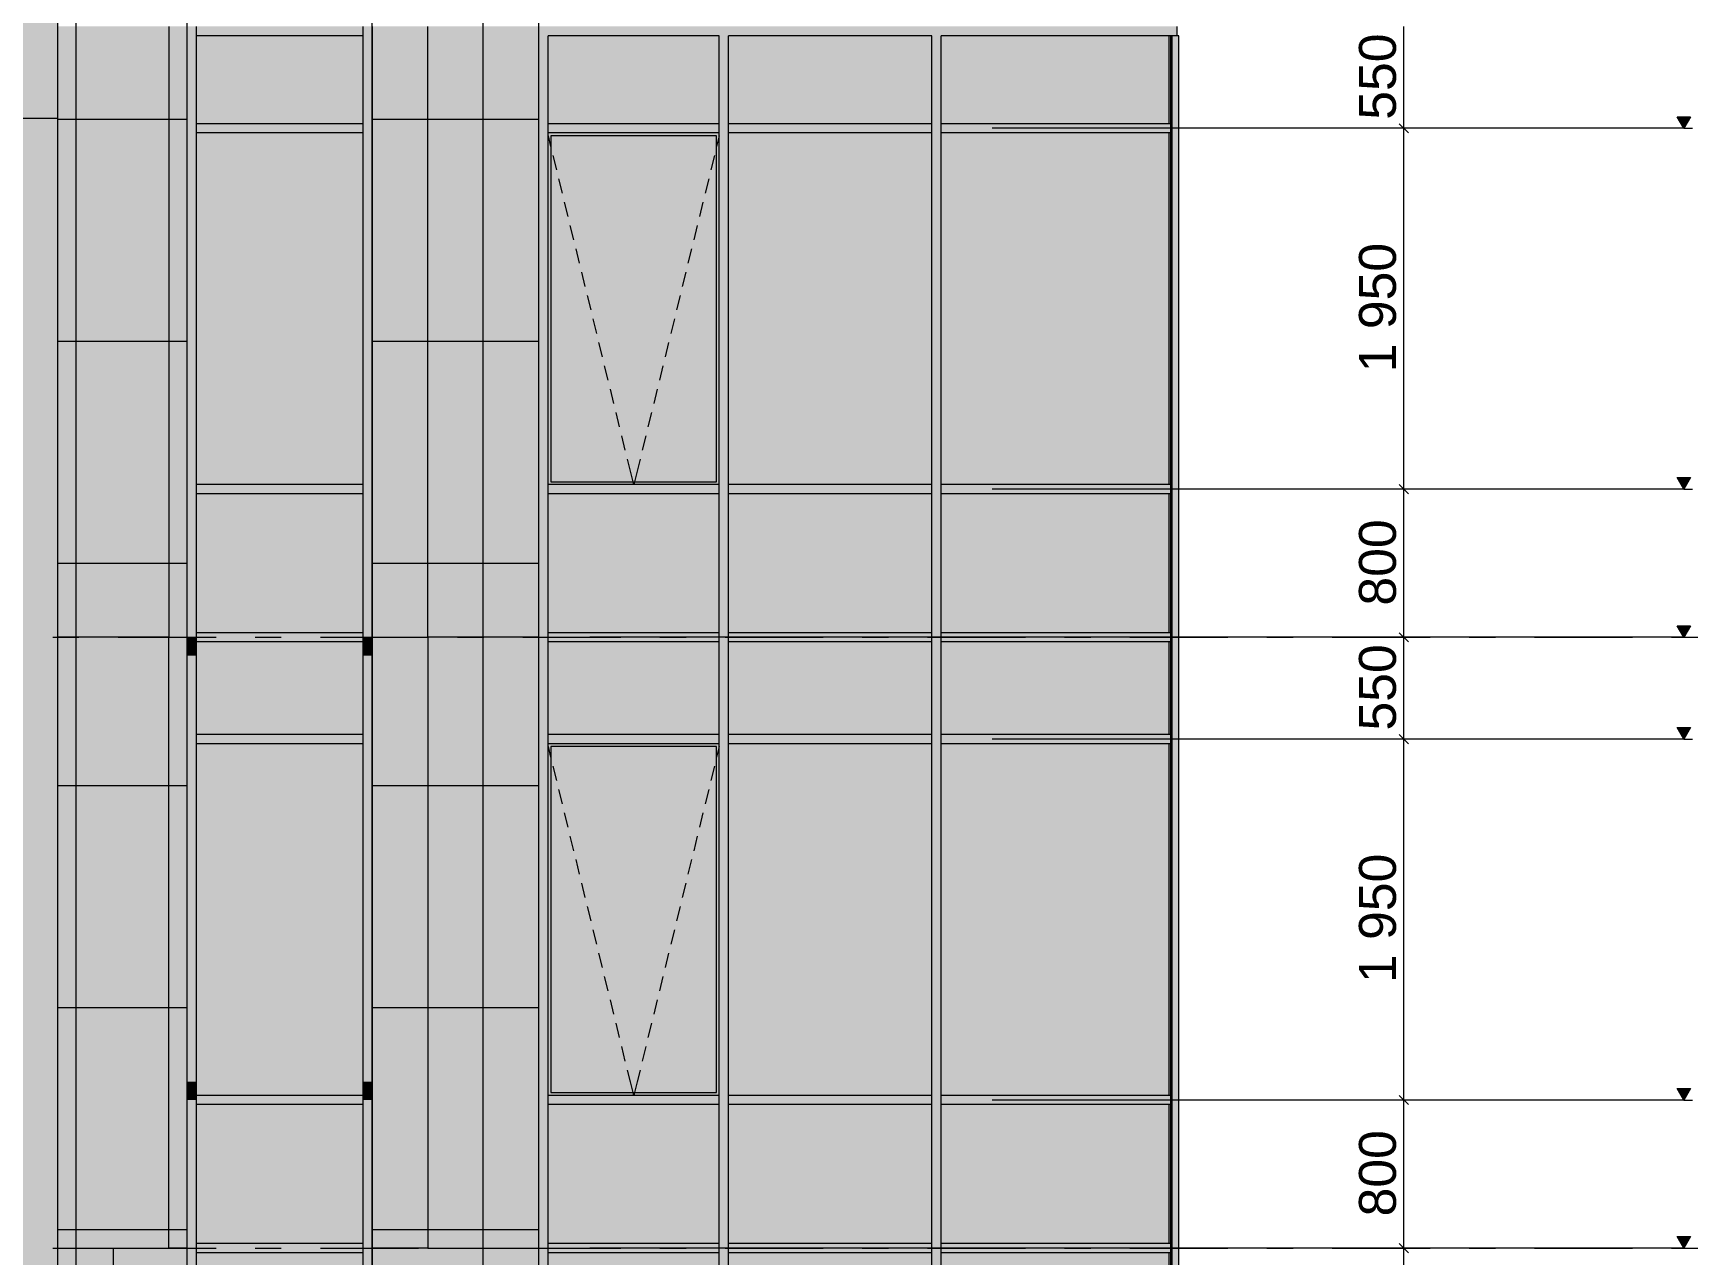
# Model space of a CAD drawing. Header units: millimetres. Extents: x 1499747 to 4341325, y -28481 to 441852.
# Drawn here: x 4151331 to 4160327, y 393793 to 400392 of the extents above; entities that cross this region are included whole.
import ezdxf

# ---------------------------------------------------------------- set-up
doc = ezdxf.new("R2010")
doc.units = ezdxf.units.MM
doc.header["$MEASUREMENT"] = 0
doc.layers.add('Чертеж и Рисунок', color=7, linetype='Continuous')
doc.styles.add('РЎР“Р•РќР•Р\xa0Р\x98Р\xa0_РЎРўР\x98Р›Р¬_2', font='')
doc.styles.get('РЎР“Р•РќР•Р\xa0Р\x98Р\xa0_РЎРўР\x98Р›Р¬_2').set_extended_font_data('GOST Common', italic=True)

msp = doc.modelspace()

# ---------------------------------------------------------------- hatches: boundary and pattern name
at = {"layer": 'Чертеж и Рисунок', "linetype": 'Continuous', "lineweight": 0, "true_color": 0xbc9a89}
msp.add_hatch(color=33, dxfattribs=at).paths.add_polyline_path([(4150962.7, 407478.5), (4150962.7, 399933), (4151462.7, 399933), (4151462.7, 407478.5)])
at = {"layer": 'Чертеж и Рисунок', "linetype": 'Continuous', "lineweight": 0, "true_color": 0x868d8e}
for points in [[(4151462.7, 400428.4), (4151462.7, 397128.4), (4152062.7, 397128.4), (4152062.7, 400428.4)], [(4153462.9, 400428.4), (4153462.9, 397128.4), (4154062.9, 397128.4), (4154062.9, 400428.4)], [(4152062.7, 397128.4), (4152062.7, 393828.4), (4152162.9, 393828.4), (4152162.9, 397128.4)], [(4153162.9, 397128.4), (4153162.9, 393828.4), (4153462.9, 393828.4), (4153462.9, 397128.4)], [(4151462.7, 393828.4), (4151462.7, 390528.4), (4151762.7, 390528.4), (4151762.7, 393828.4)], [(4153762.9, 393828.4), (4153762.9, 390528.4), (4154062.9, 390528.4), (4154062.9, 393828.4)]]:
    msp.add_hatch(color=252, dxfattribs=at).paths.add_polyline_path(points)
at = {"layer": 'Чертеж и Рисунок', "linetype": 'Continuous', "lineweight": 0, "true_color": 0xffffff}
for points in [[(4152062.7, 400428.4), (4152062.7, 397128.4), (4152162.9, 397128.4), (4152162.9, 400428.4)], [(4153162.9, 400428.4), (4153162.9, 397128.4), (4153462.9, 397128.4), (4153462.9, 400428.4)], [(4150962.7, 399933), (4150962.7, 373528.4), (4151462.7, 373528.4), (4151462.7, 399933)], [(4151462.7, 397128.4), (4151462.7, 393828.4), (4152062.7, 393828.4), (4152062.7, 397128.4)], [(4153462.9, 397128.4), (4153462.9, 393828.4), (4154062.9, 393828.4), (4154062.9, 397128.4)], [(4151762.7, 393828.4), (4151762.7, 390528.4), (4152162.9, 390528.4), (4152162.9, 393828.4)], [(4153162.9, 393828.4), (4153162.9, 390528.4), (4153762.9, 390528.4), (4153762.9, 393828.4)]]:
    msp.add_hatch(color=7, dxfattribs=at).paths.add_polyline_path(points)
at = {"layer": 'Чертеж и Рисунок', "linetype": 'Continuous', "lineweight": 0, "true_color": 0x2e2e2e}
for points in [[(4152162.9, 399878.4), (4152212.9, 399878.4), (4152212.9, 400428.4), (4152162.9, 400428.4)], [(4152212.9, 400428.4), (4152212.9, 400378.4), (4153112.9, 400378.4), (4153112.9, 400428.4)], [(4153162.9, 399878.4), (4153162.9, 400428.4), (4153112.9, 400428.4), (4153112.9, 399878.4)], [(4154112.9, 399878.4), (4154112.9, 400378.4), (4154062.9, 400428.4), (4154062.9, 399878.4)], [(4155062.9, 400428.4), (4154062.9, 400428.4), (4154112.9, 400378.4), (4155037.9, 400378.4)], [(4155037.9, 399878.4), (4155087.9, 399878.4), (4155087.9, 400378.4), (4155062.9, 400428.4), (4155037.9, 400378.4)], [(4156212.8, 400428.4), (4155062.9, 400428.4), (4155087.9, 400378.4), (4156187.8, 400378.4)], [(4156187.8, 400378.4), (4156187.8, 399878.4), (4156237.8, 399878.4), (4156237.8, 400378.4), (4156212.8, 400428.4)], [(4157512.8, 400428.4), (4156212.8, 400428.4), (4156237.8, 400378.4), (4157512.8, 400378.4)], [(4157467.4, 400378.4), (4157467.4, 399903.4), (4157477.4, 399903.4), (4157477.4, 399878.4), (4157479.2, 399878.4), (4157479.2, 400378.4)], [(4157479.2, 399878.4), (4157486.3, 399878.4), (4157486.3, 400378.4), (4157479.2, 400378.4)], [(4157486.3, 399878.4), (4157521.7, 399878.4), (4157521.7, 400378.4), (4157486.3, 400378.4)], [(4152162.9, 399328.4), (4152212.9, 399328.4), (4152212.9, 399878.4), (4152162.9, 399878.4)], [(4152212.9, 399903.4), (4152212.9, 399853.4), (4153112.9, 399853.4), (4153112.9, 399903.4)], [(4153162.9, 399328.4), (4153162.9, 399878.4), (4153112.9, 399878.4), (4153112.9, 399328.4)], [(4154112.9, 397928.4), (4154112.9, 399878.4), (4154062.9, 399878.4), (4154062.9, 397928.4)], [(4155037.9, 399853.4), (4155037.9, 399903.4), (4154112.9, 399903.4), (4154112.9, 399853.4)], [(4155037.9, 397928.4), (4155087.9, 397928.4), (4155087.9, 399878.4), (4155037.9, 399878.4)], [(4155571.8, 399903.4), (4155087.9, 399903.4), (4155087.9, 399853.4), (4155571.8, 399853.4)], [(4156187.8, 399853.4), (4156187.8, 399903.4), (4155571.8, 399903.4), (4155571.8, 399853.4)], [(4156237.8, 397928.4), (4156237.8, 399878.4), (4156187.8, 399878.4), (4156187.8, 397928.4)], [(4157477.4, 399853.4), (4157477.4, 399903.4), (4156237.8, 399903.4), (4156237.8, 399853.4)], [(4157477.4, 399853.4), (4157467.4, 399853.4), (4157467.4, 397953.4), (4157477.4, 397953.4), (4157477.4, 397928.4), (4157479.2, 397928.4), (4157479.2, 399878.4), (4157477.4, 399878.4)], [(4157479.2, 397928.4), (4157486.3, 397928.4), (4157486.3, 399878.4), (4157479.2, 399878.4)], [(4157486.3, 397928.4), (4157521.7, 397928.4), (4157521.7, 399878.4), (4157486.3, 399878.4)], [(4154127.9, 399838.4), (4154112.9, 399853.4), (4154112.9, 397953.4), (4154127.9, 397968.4)], [(4154112.9, 399853.4), (4154127.9, 399838.4), (4155022.9, 399838.4), (4155037.9, 399853.4)], [(4155022.9, 397968.4), (4155037.9, 397953.4), (4155037.9, 399853.4), (4155022.9, 399838.4)], [(4152162.9, 397928.4), (4152212.9, 397928.4), (4152212.9, 399328.4), (4152162.9, 399328.4)], [(4153162.9, 397928.4), (4153162.9, 399328.4), (4153112.9, 399328.4), (4153112.9, 397928.4)], [(4152162.9, 397128.4), (4152212.9, 397128.4), (4152212.9, 397928.4), (4152162.9, 397928.4)], [(4152212.9, 397953.4), (4152212.9, 397903.4), (4153112.9, 397903.4), (4153112.9, 397953.4)], [(4153162.9, 397128.4), (4153162.9, 397928.4), (4153112.9, 397928.4), (4153112.9, 397128.4)], [(4154112.9, 397128.4), (4154112.9, 397928.4), (4154062.9, 397928.4), (4154062.9, 397128.4)], [(4154112.9, 397953.4), (4155037.9, 397953.4), (4155022.9, 397968.4), (4154127.9, 397968.4)], [(4155037.9, 397903.4), (4155037.9, 397953.4), (4154112.9, 397953.4), (4154112.9, 397903.4)], [(4155037.9, 397128.4), (4155087.9, 397128.4), (4155087.9, 397928.4), (4155037.9, 397928.4)], [(4155571.8, 397953.4), (4155087.9, 397953.4), (4155087.9, 397903.4), (4155571.8, 397903.4)], [(4156187.8, 397903.4), (4156187.8, 397953.4), (4155571.8, 397953.4), (4155571.8, 397903.4)], [(4156237.8, 397128.4), (4156237.8, 397928.4), (4156187.8, 397928.4), (4156187.8, 397128.4)], [(4157477.4, 397903.4), (4157477.4, 397953.4), (4156237.8, 397953.4), (4156237.8, 397903.4)], [(4157477.4, 397903.4), (4157467.4, 397903.4), (4157467.4, 397153.4), (4157477.4, 397153.4), (4157477.4, 397128.4), (4157479.2, 397128.4), (4157479.2, 397928.4), (4157477.4, 397928.4)], [(4157479.2, 397128.4), (4157486.3, 397128.4), (4157486.3, 397928.4), (4157479.2, 397928.4)], [(4157486.3, 397128.4), (4157521.7, 397128.4), (4157521.7, 397928.4), (4157486.3, 397928.4)], [(4152162.9, 397028.4), (4152212.9, 397028.4), (4152212.9, 397128.4), (4152162.9, 397128.4)], [(4152212.9, 397153.4), (4152212.9, 397103.4), (4153112.9, 397103.4), (4153112.9, 397153.4)], [(4153162.9, 397028.4), (4153162.9, 397128.4), (4153112.9, 397128.4), (4153112.9, 397028.4)], [(4154112.9, 396578.4), (4154112.9, 397128.4), (4154062.9, 397128.4), (4154062.9, 396578.4)], [(4155037.9, 397103.4), (4155037.9, 397153.4), (4154112.9, 397153.4), (4154112.9, 397103.4)], [(4155037.9, 397128.4), (4155037.9, 396578.4), (4155087.9, 396578.4), (4155087.9, 397128.4)], [(4155571.8, 397153.4), (4155087.9, 397153.4), (4155087.9, 397103.4), (4155571.8, 397103.4)], [(4156187.8, 397103.4), (4156187.8, 397153.4), (4155571.8, 397153.4), (4155571.8, 397103.4)], [(4156237.8, 396578.4), (4156237.8, 397128.4), (4156187.8, 397128.4), (4156187.8, 396578.4)], [(4157477.4, 397103.4), (4157477.4, 397153.4), (4156237.8, 397153.4), (4156237.8, 397103.4)], [(4157467.4, 396603.4), (4157477.4, 396603.4), (4157477.4, 396578.4), (4157479.2, 396578.4), (4157479.2, 397128.4), (4157477.4, 397128.4), (4157477.4, 397103.4), (4157467.4, 397103.4)], [(4157479.2, 396578.4), (4157486.3, 396578.4), (4157486.3, 397128.4), (4157479.2, 397128.4)], [(4157486.3, 396578.4), (4157521.7, 396578.4), (4157521.7, 397128.4), (4157486.3, 397128.4)], [(4152162.9, 396578.4), (4152212.9, 396578.4), (4152212.9, 397028.4), (4152162.9, 397028.4)], [(4153162.9, 396578.4), (4153162.9, 397028.4), (4153112.9, 397028.4), (4153112.9, 396578.4)], [(4152162.9, 394728.4), (4152212.9, 394728.4), (4152212.9, 396578.4), (4152162.9, 396578.4)], [(4152212.9, 396603.4), (4152212.9, 396553.4), (4153112.9, 396553.4), (4153112.9, 396603.4)], [(4153162.9, 394728.4), (4153162.9, 396578.4), (4153112.9, 396578.4), (4153112.9, 394728.4)], [(4154112.9, 394628.4), (4154112.9, 396578.4), (4154062.9, 396578.4), (4154062.9, 394628.4)], [(4155037.9, 396553.4), (4155037.9, 396603.4), (4154112.9, 396603.4), (4154112.9, 396553.4)], [(4154127.9, 396538.4), (4154112.9, 396553.4), (4154112.9, 394653.4), (4154127.9, 394668.4)], [(4154112.9, 396553.4), (4154127.9, 396538.4), (4155022.9, 396538.4), (4155037.9, 396553.4)], [(4155022.9, 394668.4), (4155037.9, 394653.4), (4155037.9, 396553.4), (4155022.9, 396538.4)], [(4155037.9, 396578.4), (4155037.9, 394628.4), (4155087.9, 394628.4), (4155087.9, 396578.4)], [(4155571.8, 396603.4), (4155087.9, 396603.4), (4155087.9, 396553.4), (4155571.8, 396553.4)], [(4156187.8, 396553.4), (4156187.8, 396603.4), (4155571.8, 396603.4), (4155571.8, 396553.4)], [(4156237.8, 394628.4), (4156237.8, 396578.4), (4156187.8, 396578.4), (4156187.8, 394628.4)], [(4157477.4, 396553.4), (4157477.4, 396603.4), (4156237.8, 396603.4), (4156237.8, 396553.4)], [(4157477.4, 396553.4), (4157467.4, 396553.4), (4157467.4, 394653.4), (4157477.4, 394653.4), (4157477.4, 394628.4), (4157479.2, 394628.4), (4157479.2, 396578.4), (4157477.4, 396578.4)], [(4157479.2, 394628.4), (4157486.3, 394628.4), (4157486.3, 396578.4), (4157479.2, 396578.4)], [(4157486.3, 394628.4), (4157521.7, 394628.4), (4157521.7, 396578.4), (4157486.3, 396578.4)], [(4152162.9, 394628.4), (4152212.9, 394628.4), (4152212.9, 394728.4), (4152162.9, 394728.4)], [(4152212.9, 394653.4), (4152212.9, 394603.4), (4153112.9, 394603.4), (4153112.9, 394653.4)], [(4153162.9, 394628.4), (4153162.9, 394728.4), (4153112.9, 394728.4), (4153112.9, 394628.4)], [(4154112.9, 394653.4), (4155037.9, 394653.4), (4155022.9, 394668.4), (4154127.9, 394668.4)], [(4155037.9, 394603.4), (4155037.9, 394653.4), (4154112.9, 394653.4), (4154112.9, 394603.4)], [(4155571.8, 394653.4), (4155087.9, 394653.4), (4155087.9, 394603.4), (4155571.8, 394603.4)], [(4156187.8, 394603.4), (4156187.8, 394653.4), (4155571.8, 394653.4), (4155571.8, 394603.4)], [(4157477.4, 394603.4), (4157477.4, 394653.4), (4156237.8, 394653.4), (4156237.8, 394603.4)], [(4152162.9, 393828.4), (4152212.9, 393828.4), (4152212.9, 394628.4), (4152162.9, 394628.4)], [(4153162.9, 393828.4), (4153162.9, 394628.4), (4153112.9, 394628.4), (4153112.9, 393828.4)], [(4154112.9, 393828.4), (4154112.9, 394628.4), (4154062.9, 394628.4), (4154062.9, 393828.4)], [(4155037.9, 394628.4), (4155037.9, 393828.4), (4155087.9, 393828.4), (4155087.9, 394628.4)], [(4156237.8, 393828.4), (4156237.8, 394628.4), (4156187.8, 394628.4), (4156187.8, 393828.4)], [(4157477.4, 394603.4), (4157467.4, 394603.4), (4157467.4, 393853.4), (4157477.4, 393853.4), (4157477.4, 393828.4), (4157479.2, 393828.4), (4157479.2, 394628.4), (4157477.4, 394628.4)], [(4157479.2, 393828.4), (4157486.3, 393828.4), (4157486.3, 394628.4), (4157479.2, 394628.4)], [(4157486.3, 393828.4), (4157521.7, 393828.4), (4157521.7, 394628.4), (4157486.3, 394628.4)], [(4152212.9, 393853.4), (4152212.9, 393803.4), (4153112.9, 393803.4), (4153112.9, 393853.4)], [(4155037.9, 393803.4), (4155037.9, 393853.4), (4154112.9, 393853.4), (4154112.9, 393803.4)], [(4155571.8, 393853.4), (4155087.9, 393853.4), (4155087.9, 393803.4), (4155571.8, 393803.4)], [(4156187.8, 393803.4), (4156187.8, 393853.4), (4155571.8, 393853.4), (4155571.8, 393803.4)], [(4157477.4, 393803.4), (4157477.4, 393853.4), (4156237.8, 393853.4), (4156237.8, 393803.4)], [(4152162.9, 393278.4), (4152212.9, 393278.4), (4152212.9, 393828.4), (4152162.9, 393828.4)], [(4153162.9, 393278.4), (4153162.9, 393828.4), (4153112.9, 393828.4), (4153112.9, 393278.4)], [(4154112.9, 393278.4), (4154112.9, 393828.4), (4154062.9, 393828.4), (4154062.9, 393278.4)], [(4155037.9, 393828.4), (4155037.9, 393278.4), (4155087.9, 393278.4), (4155087.9, 393828.4)], [(4156237.8, 393278.4), (4156237.8, 393828.4), (4156187.8, 393828.4), (4156187.8, 393278.4)], [(4157467.4, 393303.4), (4157477.4, 393303.4), (4157477.4, 393278.4), (4157479.2, 393278.4), (4157479.2, 393828.4), (4157477.4, 393828.4), (4157477.4, 393803.4), (4157467.4, 393803.4)], [(4157479.2, 393278.4), (4157486.3, 393278.4), (4157486.3, 393828.4), (4157479.2, 393828.4)], [(4157486.3, 393278.4), (4157521.7, 393278.4), (4157521.7, 393828.4), (4157486.3, 393828.4)]]:
    msp.add_hatch(color=250, dxfattribs=at).paths.add_polyline_path(points)
at = {"layer": 'Чертеж и Рисунок', "linetype": 'Continuous', "lineweight": 0, "true_color": 0x84adf9}
for points in [[(4152212.9, 400378.4), (4152212.9, 399903.4), (4153112.9, 399903.4), (4153112.9, 400378.4)], [(4154112.9, 399903.4), (4155037.9, 399903.4), (4155037.9, 400378.4), (4154112.9, 400378.4)], [(4155087.9, 399903.4), (4156187.8, 399903.4), (4156187.8, 400378.4), (4155087.9, 400378.4)], [(4156237.8, 400378.4), (4156237.8, 399903.4), (4157467.4, 399903.4), (4157467.4, 400378.4)], [(4152212.9, 397953.4), (4153112.9, 397953.4), (4153112.9, 399328.4), (4153112.9, 399853.4), (4152212.9, 399853.4)], [(4155022.9, 397968.4), (4155022.9, 399838.4), (4154127.9, 399838.4), (4154127.9, 397968.4)], [(4155087.9, 397953.4), (4156187.8, 397953.4), (4156187.8, 399853.4), (4155087.9, 399853.4)], [(4156237.8, 397953.4), (4157467.4, 397953.4), (4157467.4, 399853.4), (4156237.8, 399853.4)], [(4153112.9, 397903.4), (4152212.9, 397903.4), (4152212.9, 397153.4), (4153112.9, 397153.4)], [(4154112.9, 397903.4), (4154112.9, 397153.4), (4155037.9, 397153.4), (4155037.9, 397903.4)], [(4155087.9, 397153.4), (4156187.8, 397153.4), (4156187.8, 397903.4), (4155087.9, 397903.4)], [(4156237.8, 397153.4), (4157467.4, 397153.4), (4157467.4, 397903.4), (4156237.8, 397903.4)], [(4153112.9, 397103.4), (4152212.9, 397103.4), (4152212.9, 396603.4), (4153112.9, 396603.4), (4153112.9, 397028.4)], [(4154112.9, 397103.4), (4154112.9, 396603.4), (4155037.9, 396603.4), (4155037.9, 397103.4)], [(4155087.9, 396603.4), (4156187.8, 396603.4), (4156187.8, 397103.4), (4155087.9, 397103.4)], [(4156237.8, 396603.4), (4157467.4, 396603.4), (4157467.4, 397103.4), (4156237.8, 397103.4)], [(4152212.9, 394653.4), (4153112.9, 394653.4), (4153112.9, 394728.4), (4153112.9, 396553.4), (4152212.9, 396553.4)], [(4155022.9, 394668.4), (4155022.9, 396538.4), (4154127.9, 396538.4), (4154127.9, 394668.4)], [(4155087.9, 394653.4), (4156187.8, 394653.4), (4156187.8, 396553.4), (4155087.9, 396553.4)], [(4156237.8, 394653.4), (4157467.4, 394653.4), (4157467.4, 396553.4), (4156237.8, 396553.4)], [(4153112.9, 394603.4), (4152212.9, 394603.4), (4152212.9, 393853.4), (4153112.9, 393853.4)], [(4154112.9, 394603.4), (4154112.9, 393853.4), (4155037.9, 393853.4), (4155037.9, 394603.4)], [(4155087.9, 393853.4), (4156187.8, 393853.4), (4156187.8, 394603.4), (4155087.9, 394603.4)], [(4156237.8, 393853.4), (4157467.4, 393853.4), (4157467.4, 394603.4), (4156237.8, 394603.4)], [(4153112.9, 393803.4), (4152212.9, 393803.4), (4152212.9, 393303.4), (4153112.9, 393303.4)], [(4155037.9, 393803.4), (4154112.9, 393803.4), (4154112.9, 393303.4), (4155037.9, 393303.4)], [(4155087.9, 393303.4), (4156187.8, 393303.4), (4156187.8, 393803.4), (4155087.9, 393803.4)], [(4156237.8, 393303.4), (4157467.4, 393303.4), (4157467.4, 393803.4), (4156237.8, 393803.4)]]:
    msp.add_hatch(color=161, dxfattribs=at).paths.add_polyline_path(points)
at = {"layer": 'Чертеж и Рисунок', "linetype": 'Continuous', "lineweight": 0, "true_color": 0x000000}
for points in [[(4160252.1, 399878.4), (4160288.3, 399940.9), (4160215.8, 399940.9)], [(4160252.1, 397928.4), (4160288.3, 397990.9), (4160215.8, 397990.9)], [(4160252.1, 397128.4), (4160288.3, 397190.9), (4160215.8, 397190.9)], [(4160252.1, 396578.4), (4160288.3, 396640.9), (4160215.8, 396640.9)], [(4160252.1, 394628.4), (4160288.3, 394690.9), (4160215.8, 394690.9)], [(4160252.1, 393828.4), (4160288.3, 393890.9), (4160215.8, 393890.9)]]:
    msp.add_hatch(color=18, dxfattribs=at).paths.add_polyline_path(points)

# ---------------------------------------------------------------- linework, layer by layer
at = {"layer": 'Чертеж и Рисунок', "color": 7, "linetype": 'Continuous', "lineweight": 5}
for points in [[(4151462.7, 399933), (4151462.7, 407478.5)], [(4152062.7, 400428.4), (4152062.7, 397128.4)], [(4152162.9, 397128.4), (4152162.9, 400428.4)], [(4152212.9, 400378.4), (4152212.9, 400428.4)], [(4153112.9, 400378.4), (4153112.9, 400428.4)], [(4153162.9, 400428.4), (4153162.9, 397128.4)], [(4153462.9, 397128.4), (4153462.9, 400428.4)], [(4154062.9, 399878.4), (4154062.9, 400428.4)], [(4157512.8, 400378.4), (4157512.8, 400428.4)], [(4158737.7, 399878.4), (4158737.7, 400428.4)], [(4153112.9, 400378.4), (4152212.9, 400378.4)], [(4152212.9, 399903.4), (4152212.9, 400378.4)], [(4153112.9, 399903.4), (4153112.9, 400378.4)], [(4154112.9, 399903.4), (4154112.9, 400378.4)], [(4155037.9, 400378.4), (4154112.9, 400378.4)], [(4155037.9, 399903.4), (4155037.9, 400378.4)], [(4155087.9, 399903.4), (4155087.9, 400378.4)], [(4156187.8, 400378.4), (4155087.9, 400378.4)], [(4156187.8, 399903.4), (4156187.8, 400378.4)], [(4156237.8, 399903.4), (4156237.8, 400378.4)], [(4157479.2, 400378.4), (4156237.8, 400378.4)], [(4157467.4, 400378.4), (4157467.4, 399903.4)], [(4157479.2, 399878.4), (4157479.2, 400378.4)], [(4157486.3, 400378.4), (4157479.2, 400378.4)], [(4157486.3, 399878.4), (4157486.3, 400378.4)], [(4157512.8, 400378.4), (4157486.3, 400378.4)], [(4157521.7, 400378.4), (4157512.8, 400378.4)], [(4157521.7, 399878.4), (4157521.7, 400378.4)], [(4150962.7, 399933), (4151462.7, 399933)], [(4151462.7, 373528.4), (4151462.7, 399933)], [(4152212.9, 399878.4), (4152212.9, 399903.4)], [(4153112.9, 399903.4), (4152212.9, 399903.4)], [(4152212.9, 399853.4), (4152212.9, 399878.4)], [(4153112.9, 399878.4), (4153112.9, 399903.4)], [(4153112.9, 399853.4), (4153112.9, 399878.4)], [(4154062.9, 397928.4), (4154062.9, 399878.4)], [(4155037.9, 399903.4), (4154112.9, 399903.4)], [(4154112.9, 399853.4), (4154112.9, 399903.4)], [(4155037.9, 399878.4), (4155037.9, 399903.4)], [(4155037.9, 399853.4), (4155037.9, 399878.4)], [(4155571.8, 399903.4), (4155087.9, 399903.4)], [(4155087.9, 399878.4), (4155087.9, 399903.4)], [(4155087.9, 399853.4), (4155087.9, 399878.4)], [(4156187.8, 399903.4), (4155571.8, 399903.4)], [(4156187.8, 399878.4), (4156187.8, 399903.4)], [(4156187.8, 399853.4), (4156187.8, 399878.4)], [(4157477.4, 399903.4), (4156237.8, 399903.4)], [(4156237.8, 399878.4), (4156237.8, 399903.4)], [(4156237.8, 399853.4), (4156237.8, 399878.4)], [(4158784.6, 399878.4), (4156512.8, 399878.4)], [(4157477.4, 399903.4), (4157477.4, 399853.4)], [(4157477.4, 399878.4), (4157479.2, 399878.4)], [(4157479.2, 397928.4), (4157479.2, 399878.4)], [(4157486.3, 397928.4), (4157486.3, 399878.4)], [(4157521.7, 397928.4), (4157521.7, 399878.4)], [(4160252.1, 399878.4), (4157782.8, 399878.4)], [(4158712.7, 399903.4), (4158762.7, 399853.4)], [(4158737.7, 397928.4), (4158737.7, 399878.4)], [(4160252.1, 399878.4), (4160215.8, 399940.9)], [(4160215.8, 399940.9), (4160288.3, 399940.9)], [(4160288.3, 399940.9), (4160252.1, 399878.4)], [(4160252.1, 399878.4), (4160298.9, 399878.4)], [(4153112.9, 399853.4), (4152212.9, 399853.4)], [(4152212.9, 399328.4), (4152212.9, 399853.4)], [(4153112.9, 399328.4), (4153112.9, 399853.4)], [(4154112.9, 397953.4), (4154112.9, 399853.4)], [(4155037.9, 399853.4), (4154112.9, 399853.4)], [(4155022.9, 399838.4), (4154127.9, 399838.4)], [(4154127.9, 399838.4), (4154127.9, 397968.4)], [(4155022.9, 397968.4), (4155022.9, 399838.4)], [(4155037.9, 397953.4), (4155037.9, 399853.4)], [(4155087.9, 397953.4), (4155087.9, 399853.4)], [(4155571.8, 399853.4), (4155087.9, 399853.4)], [(4156187.8, 399853.4), (4155571.8, 399853.4)], [(4156187.8, 397953.4), (4156187.8, 399853.4)], [(4156237.8, 397953.4), (4156237.8, 399853.4)], [(4157477.4, 399853.4), (4156237.8, 399853.4)], [(4157467.4, 399853.4), (4157467.4, 397953.4)], [(4152212.9, 397953.4), (4152212.9, 399328.4)], [(4153112.9, 397953.4), (4153112.9, 399328.4)], [(4160252.1, 397928.4), (4160215.8, 397990.9)], [(4160215.8, 397990.9), (4160288.3, 397990.9)], [(4160288.3, 397990.9), (4160252.1, 397928.4)], [(4152212.9, 397928.4), (4152212.9, 397953.4)], [(4153112.9, 397953.4), (4152212.9, 397953.4)], [(4152212.9, 397903.4), (4152212.9, 397928.4)], [(4152212.9, 397153.4), (4152212.9, 397903.4)], [(4153112.9, 397903.4), (4152212.9, 397903.4)], [(4153112.9, 397928.4), (4153112.9, 397953.4)], [(4153112.9, 397903.4), (4153112.9, 397928.4)], [(4153112.9, 397153.4), (4153112.9, 397903.4)], [(4154062.9, 397128.4), (4154062.9, 397928.4)], [(4155037.9, 397953.4), (4154112.9, 397953.4)], [(4154112.9, 397903.4), (4154112.9, 397953.4)], [(4154112.9, 397153.4), (4154112.9, 397903.4)], [(4155037.9, 397903.4), (4154112.9, 397903.4)], [(4154127.9, 397968.4), (4155022.9, 397968.4)], [(4155037.9, 397928.4), (4155037.9, 397953.4)], [(4155037.9, 397903.4), (4155037.9, 397928.4)], [(4155037.9, 397153.4), (4155037.9, 397903.4)], [(4155571.8, 397953.4), (4155087.9, 397953.4)], [(4155087.9, 397928.4), (4155087.9, 397953.4)], [(4155087.9, 397903.4), (4155087.9, 397928.4)], [(4155087.9, 397153.4), (4155087.9, 397903.4)], [(4155571.8, 397903.4), (4155087.9, 397903.4)], [(4156187.8, 397953.4), (4155571.8, 397953.4)], [(4156187.8, 397903.4), (4155571.8, 397903.4)], [(4156187.8, 397928.4), (4156187.8, 397953.4)], [(4156187.8, 397903.4), (4156187.8, 397928.4)], [(4156187.8, 397153.4), (4156187.8, 397903.4)], [(4157477.4, 397953.4), (4156237.8, 397953.4)], [(4156237.8, 397928.4), (4156237.8, 397953.4)], [(4156237.8, 397903.4), (4156237.8, 397928.4)], [(4156237.8, 397153.4), (4156237.8, 397903.4)], [(4157477.4, 397903.4), (4156237.8, 397903.4)], [(4158784.6, 397928.4), (4156512.8, 397928.4)], [(4157467.4, 397903.4), (4157467.4, 397153.4)], [(4157477.4, 397953.4), (4157477.4, 397903.4)], [(4157477.4, 397928.4), (4157479.2, 397928.4)], [(4157479.2, 397128.4), (4157479.2, 397928.4)], [(4157486.3, 397128.4), (4157486.3, 397928.4)], [(4157521.7, 397128.4), (4157521.7, 397928.4)], [(4160252.1, 397928.4), (4157782.8, 397928.4)], [(4158712.7, 397953.4), (4158762.7, 397903.4)], [(4158737.7, 397128.4), (4158737.7, 397928.4)], [(4160252.1, 397928.4), (4160298.9, 397928.4)], [(4160252.1, 397128.4), (4160215.8, 397190.9)], [(4160215.8, 397190.9), (4160288.3, 397190.9)], [(4160288.3, 397190.9), (4160252.1, 397128.4)], [(4152062.7, 397128.4), (4151462.7, 397128.4)], [(4152062.7, 393828.4), (4152062.7, 397128.4)], [(4152062.7, 397128.4), (4152162.9, 397128.4)], [(4153112.9, 397153.4), (4152212.9, 397153.4)], [(4152212.9, 397128.4), (4152212.9, 397153.4)], [(4152212.9, 397103.4), (4152212.9, 397128.4)], [(4153112.9, 397103.4), (4152212.9, 397103.4)], [(4152212.9, 397028.4), (4152212.9, 397103.4)], [(4153112.9, 397128.4), (4153112.9, 397153.4)], [(4153112.9, 397103.4), (4153112.9, 397128.4)], [(4153112.9, 397028.4), (4153112.9, 397103.4)], [(4153162.9, 397128.4), (4153462.9, 397128.4)], [(4153462.9, 397128.4), (4153462.9, 393828.4)], [(4154062.9, 397128.4), (4153462.9, 397128.4)], [(4154062.9, 396578.4), (4154062.9, 397128.4)], [(4155037.9, 397153.4), (4154112.9, 397153.4)], [(4154112.9, 397103.4), (4154112.9, 397153.4)], [(4154112.9, 396603.4), (4154112.9, 397103.4)], [(4155037.9, 397103.4), (4154112.9, 397103.4)], [(4160252.1, 397128.4), (4154337.9, 397128.4)], [(4158784.6, 397128.4), (4154337.9, 397128.4)], [(4155037.9, 397128.4), (4155037.9, 397153.4)], [(4155037.9, 397103.4), (4155037.9, 397128.4)], [(4155037.9, 396603.4), (4155037.9, 397103.4)], [(4155571.8, 397153.4), (4155087.9, 397153.4)], [(4155087.9, 397128.4), (4155087.9, 397153.4)], [(4155087.9, 397103.4), (4155087.9, 397128.4)], [(4155087.9, 396603.4), (4155087.9, 397103.4)], [(4155571.8, 397103.4), (4155087.9, 397103.4)], [(4156187.8, 397153.4), (4155571.8, 397153.4)], [(4156187.8, 397103.4), (4155571.8, 397103.4)], [(4156187.8, 397128.4), (4156187.8, 397153.4)], [(4156187.8, 397103.4), (4156187.8, 397128.4)], [(4156187.8, 396603.4), (4156187.8, 397103.4)], [(4157477.4, 397153.4), (4156237.8, 397153.4)], [(4156237.8, 397128.4), (4156237.8, 397153.4)], [(4156237.8, 397103.4), (4156237.8, 397128.4)], [(4156237.8, 396603.4), (4156237.8, 397103.4)], [(4157477.4, 397103.4), (4156237.8, 397103.4)], [(4157467.4, 397103.4), (4157467.4, 396603.4)], [(4157477.4, 397153.4), (4157477.4, 397103.4)], [(4157477.4, 397128.4), (4157479.2, 397128.4)], [(4157479.2, 396578.4), (4157479.2, 397128.4)], [(4157486.3, 396578.4), (4157486.3, 397128.4)], [(4157521.7, 396578.4), (4157521.7, 397128.4)], [(4158712.7, 397153.4), (4158762.7, 397103.4)], [(4158737.7, 396578.4), (4158737.7, 397128.4)], [(4160252.1, 397128.4), (4160298.9, 397128.4)], [(4152212.9, 396603.4), (4152212.9, 397028.4)], [(4153112.9, 396603.4), (4153112.9, 397028.4)], [(4160252.1, 396578.4), (4160215.8, 396640.9)], [(4160215.8, 396640.9), (4160288.3, 396640.9)], [(4160288.3, 396640.9), (4160252.1, 396578.4)], [(4152212.9, 396578.4), (4152212.9, 396603.4)], [(4153112.9, 396603.4), (4152212.9, 396603.4)], [(4152212.9, 396553.4), (4152212.9, 396578.4)], [(4152212.9, 394728.4), (4152212.9, 396553.4)], [(4153112.9, 396553.4), (4152212.9, 396553.4)], [(4153112.9, 396578.4), (4153112.9, 396603.4)], [(4153112.9, 396553.4), (4153112.9, 396578.4)], [(4153112.9, 394728.4), (4153112.9, 396553.4)], [(4154062.9, 394628.4), (4154062.9, 396578.4)], [(4155037.9, 396603.4), (4154112.9, 396603.4)], [(4154112.9, 396553.4), (4154112.9, 396603.4)], [(4154112.9, 394653.4), (4154112.9, 396553.4)], [(4155037.9, 396553.4), (4154112.9, 396553.4)], [(4155022.9, 396538.4), (4154127.9, 396538.4)], [(4154127.9, 396538.4), (4154127.9, 394668.4)], [(4155022.9, 394668.4), (4155022.9, 396538.4)], [(4155037.9, 396578.4), (4155037.9, 396603.4)], [(4155037.9, 396553.4), (4155037.9, 396578.4)], [(4155037.9, 394653.4), (4155037.9, 396553.4)], [(4155571.8, 396603.4), (4155087.9, 396603.4)], [(4155087.9, 396578.4), (4155087.9, 396603.4)], [(4155087.9, 396553.4), (4155087.9, 396578.4)], [(4155087.9, 394653.4), (4155087.9, 396553.4)], [(4155571.8, 396553.4), (4155087.9, 396553.4)], [(4156187.8, 396603.4), (4155571.8, 396603.4)], [(4156187.8, 396553.4), (4155571.8, 396553.4)], [(4156187.8, 396578.4), (4156187.8, 396603.4)], [(4156187.8, 396553.4), (4156187.8, 396578.4)], [(4156187.8, 394653.4), (4156187.8, 396553.4)], [(4157477.4, 396603.4), (4156237.8, 396603.4)], [(4156237.8, 396578.4), (4156237.8, 396603.4)], [(4156237.8, 396553.4), (4156237.8, 396578.4)], [(4156237.8, 394653.4), (4156237.8, 396553.4)], [(4157477.4, 396553.4), (4156237.8, 396553.4)], [(4160252.1, 396578.4), (4156512.8, 396578.4)], [(4158784.6, 396578.4), (4156512.8, 396578.4)], [(4157467.4, 396553.4), (4157467.4, 394653.4)], [(4157477.4, 396603.4), (4157477.4, 396553.4)], [(4157477.4, 396578.4), (4157479.2, 396578.4)], [(4157479.2, 394628.4), (4157479.2, 396578.4)], [(4157486.3, 394628.4), (4157486.3, 396578.4)], [(4157521.7, 394628.4), (4157521.7, 396578.4)], [(4158712.7, 396603.4), (4158762.7, 396553.4)], [(4158737.7, 394628.4), (4158737.7, 396578.4)], [(4160252.1, 396578.4), (4160298.9, 396578.4)], [(4152212.9, 394653.4), (4152212.9, 394728.4)], [(4152212.9, 394628.4), (4152212.9, 394653.4)], [(4153112.9, 394653.4), (4152212.9, 394653.4)], [(4153112.9, 394653.4), (4153112.9, 394728.4)], [(4153112.9, 394628.4), (4153112.9, 394653.4)], [(4155037.9, 394653.4), (4154112.9, 394653.4)], [(4154112.9, 394603.4), (4154112.9, 394653.4)], [(4154127.9, 394668.4), (4155022.9, 394668.4)], [(4155037.9, 394628.4), (4155037.9, 394653.4)], [(4155571.8, 394653.4), (4155087.9, 394653.4)], [(4155087.9, 394628.4), (4155087.9, 394653.4)], [(4156187.8, 394653.4), (4155571.8, 394653.4)], [(4156187.8, 394628.4), (4156187.8, 394653.4)], [(4157477.4, 394653.4), (4156237.8, 394653.4)], [(4156237.8, 394628.4), (4156237.8, 394653.4)], [(4157477.4, 394653.4), (4157477.4, 394603.4)], [(4158712.7, 394653.4), (4158762.7, 394603.4)], [(4160252.1, 394628.4), (4160215.8, 394690.9)], [(4160215.8, 394690.9), (4160288.3, 394690.9)], [(4160288.3, 394690.9), (4160252.1, 394628.4)], [(4152212.9, 394603.4), (4152212.9, 394628.4)], [(4152212.9, 393853.4), (4152212.9, 394603.4)], [(4153112.9, 394603.4), (4152212.9, 394603.4)], [(4153112.9, 394603.4), (4153112.9, 394628.4)], [(4153112.9, 393853.4), (4153112.9, 394603.4)], [(4154062.9, 393828.4), (4154062.9, 394628.4)], [(4154112.9, 393853.4), (4154112.9, 394603.4)], [(4155037.9, 394603.4), (4154112.9, 394603.4)], [(4155037.9, 394603.4), (4155037.9, 394628.4)], [(4155037.9, 393853.4), (4155037.9, 394603.4)], [(4155087.9, 394603.4), (4155087.9, 394628.4)], [(4155087.9, 393853.4), (4155087.9, 394603.4)], [(4155571.8, 394603.4), (4155087.9, 394603.4)], [(4156187.8, 394603.4), (4155571.8, 394603.4)], [(4156187.8, 394603.4), (4156187.8, 394628.4)], [(4156187.8, 393853.4), (4156187.8, 394603.4)], [(4156237.8, 394603.4), (4156237.8, 394628.4)], [(4156237.8, 393853.4), (4156237.8, 394603.4)], [(4157477.4, 394603.4), (4156237.8, 394603.4)], [(4160252.1, 394628.4), (4156512.8, 394628.4)], [(4158784.6, 394628.4), (4156512.8, 394628.4)], [(4157467.4, 394603.4), (4157467.4, 393853.4)], [(4157477.4, 394628.4), (4157479.2, 394628.4)], [(4157479.2, 393828.4), (4157479.2, 394628.4)], [(4157486.3, 393828.4), (4157486.3, 394628.4)], [(4157521.7, 393828.4), (4157521.7, 394628.4)], [(4158737.7, 393828.4), (4158737.7, 394628.4)], [(4160252.1, 394628.4), (4160298.9, 394628.4)], [(4153112.9, 393853.4), (4152212.9, 393853.4)], [(4152212.9, 393828.4), (4152212.9, 393853.4)], [(4153112.9, 393828.4), (4153112.9, 393853.4)], [(4155037.9, 393853.4), (4154112.9, 393853.4)], [(4154112.9, 393803.4), (4154112.9, 393853.4)], [(4155037.9, 393828.4), (4155037.9, 393853.4)], [(4155571.8, 393853.4), (4155087.9, 393853.4)], [(4155087.9, 393828.4), (4155087.9, 393853.4)], [(4156187.8, 393853.4), (4155571.8, 393853.4)], [(4156187.8, 393828.4), (4156187.8, 393853.4)], [(4157477.4, 393853.4), (4156237.8, 393853.4)], [(4156237.8, 393828.4), (4156237.8, 393853.4)], [(4157477.4, 393853.4), (4157477.4, 393803.4)], [(4158712.7, 393853.4), (4158762.7, 393803.4)], [(4160252.1, 393828.4), (4160215.8, 393890.9)], [(4160215.8, 393890.9), (4160288.3, 393890.9)], [(4160288.3, 393890.9), (4160252.1, 393828.4)], [(4151462.7, 393828.4), (4152062.7, 393828.4)], [(4151762.7, 393828.4), (4151762.7, 390528.4)], [(4152162.9, 393828.4), (4152062.7, 393828.4)], [(4152162.9, 390528.4), (4152162.9, 393828.4)], [(4152212.9, 393803.4), (4152212.9, 393828.4)], [(4153112.9, 393803.4), (4152212.9, 393803.4)], [(4152212.9, 393303.4), (4152212.9, 393803.4)], [(4153112.9, 393803.4), (4153112.9, 393828.4)], [(4153112.9, 393303.4), (4153112.9, 393803.4)], [(4153162.9, 393828.4), (4153162.9, 390528.4)], [(4153462.9, 393828.4), (4153162.9, 393828.4)], [(4153462.9, 393828.4), (4154062.9, 393828.4)], [(4153762.9, 390528.4), (4153762.9, 393828.4)], [(4154062.9, 393278.4), (4154062.9, 393828.4)], [(4154112.9, 393303.4), (4154112.9, 393803.4)], [(4155037.9, 393803.4), (4154112.9, 393803.4)], [(4160252.1, 393828.4), (4154337.9, 393828.4)], [(4158784.6, 393828.4), (4154337.9, 393828.4)], [(4155037.9, 393803.4), (4155037.9, 393828.4)], [(4155037.9, 393303.4), (4155037.9, 393803.4)], [(4155087.9, 393803.4), (4155087.9, 393828.4)], [(4155087.9, 393303.4), (4155087.9, 393803.4)], [(4155571.8, 393803.4), (4155087.9, 393803.4)], [(4156187.8, 393803.4), (4155571.8, 393803.4)], [(4156187.8, 393803.4), (4156187.8, 393828.4)], [(4156187.8, 393303.4), (4156187.8, 393803.4)], [(4156237.8, 393803.4), (4156237.8, 393828.4)], [(4156237.8, 393303.4), (4156237.8, 393803.4)], [(4157477.4, 393803.4), (4156237.8, 393803.4)], [(4157467.4, 393803.4), (4157467.4, 393303.4)], [(4157477.4, 393828.4), (4157479.2, 393828.4)], [(4157479.2, 393278.4), (4157479.2, 393828.4)], [(4157486.3, 393278.4), (4157486.3, 393828.4)], [(4157521.7, 393278.4), (4157521.7, 393828.4)], [(4158737.7, 391328.4), (4158737.7, 393828.4)], [(4160252.1, 393828.4), (4160298.9, 393828.4)]]:
    msp.add_lwpolyline(points, dxfattribs=at)
at = {"layer": 'Чертеж и Рисунок', "color": 253, "linetype": 'Continuous', "lineweight": 5, "true_color": 0xaaaaaa}
for points in [[(4151563, 373528.4), (4151563, 404178.5)], [(4152163, 373528.4), (4152163, 404178.5)], [(4153163, 373528.4), (4153163, 404178.5)], [(4153763, 373528.4), (4153763, 404178.5)], [(4154063.1, 373528.4), (4154063.1, 404178.5)], [(4151462.7, 399928.4), (4152163, 399928.4)], [(4153162.9, 399928.4), (4154062.9, 399928.4)], [(4151462.7, 398728.4), (4152163, 398728.4)], [(4153162.9, 398728.4), (4154062.9, 398728.4)], [(4151462.7, 397528.4), (4152163, 397528.4)], [(4153162.9, 397528.4), (4154062.9, 397528.4)], [(4151462.7, 396328.4), (4152163, 396328.4)], [(4153162.9, 396328.4), (4154062.9, 396328.4)], [(4151462.7, 395128.4), (4152163, 395128.4)], [(4153162.9, 395128.4), (4154062.9, 395128.4)], [(4151462.7, 393928.4), (4152163, 393928.4)], [(4153162.9, 393928.4), (4154062.9, 393928.4)]]:
    msp.add_lwpolyline(points, dxfattribs=at)
at = {"layer": 'Чертеж и Рисунок', "color": 30, "linetype": 'Continuous', "lineweight": 15, "true_color": 0xff6600}
for points in [[(4154112.9, 399838), (4154126.9, 399780.7)], [(4155037.9, 399838), (4155023.9, 399780.7)], [(4154138.8, 399732.2), (4154157.8, 399654.5)], [(4155012, 399732.2), (4154993, 399654.5)], [(4154169.7, 399605.9), (4154188.7, 399528.2)], [(4154981.1, 399605.9), (4154962, 399528.2)], [(4154200.6, 399479.6), (4154219.6, 399401.9)], [(4154950.2, 399479.6), (4154931.1, 399401.9)], [(4154231.5, 399353.4), (4154250.5, 399275.6)], [(4154919.3, 399353.4), (4154900.2, 399275.6)], [(4154262.4, 399227.1), (4154281.4, 399149.4)], [(4154888.3, 399227.1), (4154869.3, 399149.4)], [(4154293.3, 399100.8), (4154312.3, 399023.1)], [(4154857.4, 399100.8), (4154838.4, 399023.1)], [(4154324.2, 398974.5), (4154343.3, 398896.8)], [(4154826.5, 398974.5), (4154807.5, 398896.8)], [(4154355.1, 398848.3), (4154374.2, 398770.6)], [(4154795.6, 398848.3), (4154776.6, 398770.6)], [(4154386, 398722), (4154405.1, 398644.3)], [(4154764.7, 398722), (4154745.7, 398644.3)], [(4154417, 398595.7), (4154436, 398518)], [(4154733.8, 398595.7), (4154714.8, 398518)], [(4154447.9, 398469.4), (4154466.9, 398391.7)], [(4154702.9, 398469.4), (4154683.9, 398391.7)], [(4154478.8, 398343.2), (4154497.8, 398265.5)], [(4154672, 398343.2), (4154653, 398265.5)], [(4154509.7, 398216.9), (4154528.7, 398139.2)], [(4154641.1, 398216.9), (4154622.1, 398139.2)], [(4154540.6, 398090.6), (4154556.4, 398026.1)], [(4154610.2, 398090.6), (4154594.4, 398026.1)], [(4154556.4, 398026.1), (4154570.5, 397968.4)], [(4154594.4, 398026.1), (4154580.3, 397968.4)], [(4154570.5, 397968.4), (4154574.2, 397953.4)], [(4154580.3, 397968.4), (4154576.6, 397953.4)], [(4154112.9, 396538), (4154126.9, 396480.7)], [(4155037.9, 396538), (4155023.9, 396480.7)], [(4154138.8, 396432.2), (4154157.8, 396354.5)], [(4155012, 396432.2), (4154993, 396354.5)], [(4154169.7, 396305.9), (4154188.7, 396228.2)], [(4154981.1, 396305.9), (4154962, 396228.2)], [(4154200.6, 396179.6), (4154219.6, 396101.9)], [(4154950.2, 396179.6), (4154931.1, 396101.9)], [(4154231.5, 396053.4), (4154250.5, 395975.6)], [(4154919.3, 396053.4), (4154900.2, 395975.6)], [(4154262.4, 395927.1), (4154281.4, 395849.4)], [(4154888.3, 395927.1), (4154869.3, 395849.4)], [(4154293.3, 395800.8), (4154312.3, 395723.1)], [(4154857.4, 395800.8), (4154838.4, 395723.1)], [(4154324.2, 395674.5), (4154343.3, 395596.8)], [(4154826.5, 395674.5), (4154807.5, 395596.8)], [(4154355.1, 395548.3), (4154374.2, 395470.6)], [(4154795.6, 395548.3), (4154776.6, 395470.6)], [(4154386, 395422), (4154405.1, 395344.3)], [(4154764.7, 395422), (4154745.7, 395344.3)], [(4154417, 395295.7), (4154436, 395218)], [(4154733.8, 395295.7), (4154714.8, 395218)], [(4154447.9, 395169.4), (4154466.9, 395091.7)], [(4154702.9, 395169.4), (4154683.9, 395091.7)], [(4154478.8, 395043.2), (4154497.8, 394965.5)], [(4154672, 395043.2), (4154653, 394965.5)], [(4154509.7, 394916.9), (4154528.7, 394839.2)], [(4154641.1, 394916.9), (4154622.1, 394839.2)], [(4154540.6, 394790.6), (4154556.4, 394726.1)], [(4154610.2, 394790.6), (4154594.4, 394726.1)], [(4154556.4, 394726.1), (4154570.5, 394668.4)], [(4154570.5, 394668.4), (4154574.2, 394653.4)], [(4154580.3, 394668.4), (4154576.6, 394653.4)], [(4154594.4, 394726.1), (4154580.3, 394668.4)]]:
    msp.add_lwpolyline(points, dxfattribs=at)
at = {"layer": 'Чертеж и Рисунок', "color": 1, "linetype": 'Continuous', "lineweight": 0}
for points in [[(4151436.6, 397128.4), (4151577.7, 397128.4)], [(4151789.4, 397128.4), (4152318.6, 397128.4)], [(4152530.2, 397128.4), (4152671.3, 397128.4)], [(4152883, 397128.4), (4153412.2, 397128.4)], [(4153623.8, 397128.4), (4153765, 397128.4)], [(4153976.6, 397128.4), (4154505.8, 397128.4)], [(4154717.5, 397128.4), (4154858.6, 397128.4)], [(4155070.2, 397128.4), (4155599.4, 397128.4)], [(4155811.1, 397128.4), (4155952.2, 397128.4)], [(4156163.8, 397128.4), (4156693, 397128.4)], [(4156904.7, 397128.4), (4157045.8, 397128.4)], [(4157257.5, 397128.4), (4157786.6, 397128.4)], [(4157998.3, 397128.4), (4158139.4, 397128.4)], [(4158351.1, 397128.4), (4158880.2, 397128.4)], [(4159091.9, 397128.4), (4159233, 397128.4)], [(4159444.7, 397128.4), (4159973.8, 397128.4)], [(4160185.5, 397128.4), (4160326.6, 397128.4)], [(4151436.6, 393828.4), (4151577.7, 393828.4)], [(4151789.4, 393828.4), (4152318.6, 393828.4)], [(4152530.2, 393828.4), (4152671.3, 393828.4)], [(4152883, 393828.4), (4153412.2, 393828.4)], [(4153623.8, 393828.4), (4153765, 393828.4)], [(4153976.6, 393828.4), (4154505.8, 393828.4)], [(4154717.5, 393828.4), (4154858.6, 393828.4)], [(4155070.2, 393828.4), (4155599.4, 393828.4)], [(4155811.1, 393828.4), (4155952.2, 393828.4)], [(4156163.8, 393828.4), (4156693, 393828.4)], [(4156904.7, 393828.4), (4157045.8, 393828.4)], [(4157257.5, 393828.4), (4157786.6, 393828.4)], [(4157998.3, 393828.4), (4158139.4, 393828.4)], [(4158351.1, 393828.4), (4158880.2, 393828.4)], [(4159091.9, 393828.4), (4159233, 393828.4)], [(4159444.7, 393828.4), (4159973.8, 393828.4)], [(4160185.5, 393828.4), (4160326.6, 393828.4)]]:
    msp.add_lwpolyline(points, dxfattribs=at)
at = {"layer": 'Чертеж и Рисунок', "color": 8, "linetype": 'Continuous', "lineweight": 15}
for points in [[(4152162.9, 393828.4), (4152162.9, 397128.4)], [(4153162.9, 397128.4), (4153162.9, 393828.4)]]:
    msp.add_lwpolyline(points, dxfattribs=at)

# ---------------------------------------------------------------- texts
at = {"layer": 'Чертеж и Рисунок', "color": 7, "linetype": 'Continuous', "lineweight": 15, "char_height": 200, "attachment_point": 7, "rotation": 90, "style": 'РЎР“Р•РќР•Р\xa0Р\x98Р\xa0_РЎРўР\x98Р›Р¬_2'}
for s, insert in [('\\A1;{\\pql;\\fArial|b0|i0|c204|p0;\\W1.000000;550}', (4158698.5, 399924.6)), ('\\A1;{\\pql;\\fArial|b0|i0|c204|p0;\\W1.000000;1 950}', (4158698.5, 398560.2)), ('\\A1;{\\pql;\\fArial|b0|i0|c204|p0;\\W1.000000;800}', (4158698.5, 397299.6)), ('\\A1;{\\pql;\\fArial|b0|i0|c204|p0;\\W1.000000;550}', (4158698.5, 396624.6)), ('\\A1;{\\pql;\\fArial|b0|i0|c204|p0;\\W1.000000;1 950}', (4158698.5, 395260.3)), ('\\A1;{\\pql;\\fArial|b0|i0|c204|p0;\\W1.000000;800}', (4158698.5, 393999.6))]:
    msp.add_mtext(s, dxfattribs=dict(at, insert=insert))

doc.saveas('drawing.dxf')
